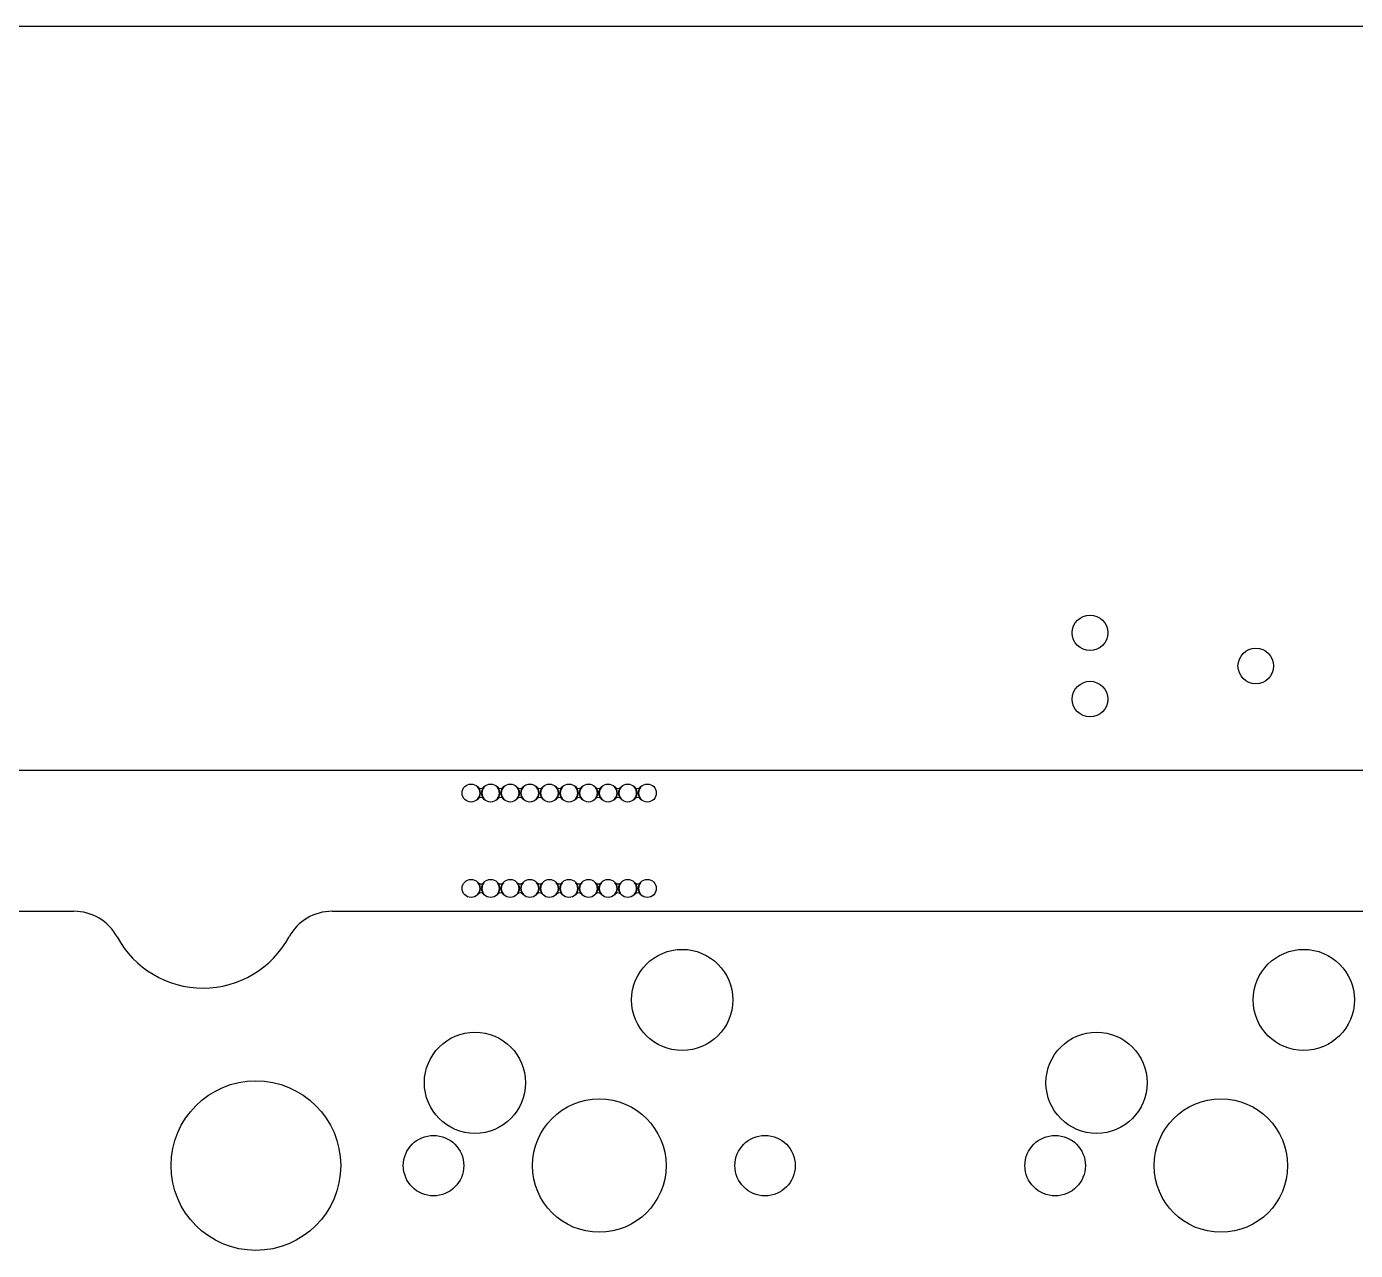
# Model space of a CAD drawing. Extents: x -22 to 351, y -111 to 35.
# Drawn here: x 273.2 to 313.92, y -2.6 to 34.92 of the extents above; entities that cross this region are included whole.
import ezdxf

# ---------------------------------------------------------------- set-up
doc = ezdxf.new("R2010")
doc.units = 0
doc.layers.add('BLACK', color=7, linetype='CONTINUOUS')

msp = doc.modelspace()

# ---------------------------------------------------------------- linework, layer by layer
at = {"layer": 'BLACK', "linetype": 'CONTINUOUS'}
for p, q in [((347.875, 34.925), (231.168, 34.925)), ((347.875, 34.925), (231.168, 34.925)), ((231.168, 12.125), (347.875, 12.125)), ((231.168, 12.125), (347.875, 12.125)), ((287.029, 11.6), (287.03, 11.6011)), ((287.029, 11.598), (287.029, 11.6)), ((287.075, 11.5298), (287.029, 11.598)), ((287.03, 11.6011), (287.032, 11.6005)), ((287.032, 11.6005), (287.034, 11.5983)), ((287.034, 11.5983), (287.095, 11.565)), ((287.095, 11.425), (287.075, 11.5298)), ((287.075, 11.3202), (287.095, 11.425)), ((287.095, 11.565), (287.164, 11.57)), ((287.168, 11.5298), (287.147, 11.425)), ((287.147, 11.425), (287.168, 11.3202)), ((287.164, 11.57), (287.209, 11.5983)), ((287.214, 11.598), (287.168, 11.5298)), ((287.209, 11.5983), (287.211, 11.6005)), ((287.211, 11.6005), (287.213, 11.6011)), ((287.213, 11.6011), (287.214, 11.5996)), ((287.214, 11.5996), (287.214, 11.598)), ((287.629, 11.6), (287.63, 11.6011)), ((287.629, 11.598), (287.629, 11.6)), ((287.675, 11.5298), (287.629, 11.598)), ((287.63, 11.6011), (287.632, 11.6005)), ((287.632, 11.6005), (287.634, 11.5983)), ((287.634, 11.5983), (287.695, 11.565)), ((287.695, 11.425), (287.675, 11.5298)), ((287.675, 11.3202), (287.695, 11.425)), ((287.695, 11.565), (287.764, 11.57)), ((287.768, 11.5298), (287.747, 11.425)), ((287.747, 11.425), (287.768, 11.3202)), ((287.764, 11.57), (287.809, 11.5983)), ((287.814, 11.598), (287.768, 11.5298)), ((287.809, 11.5983), (287.811, 11.6005)), ((287.811, 11.6005), (287.813, 11.6011)), ((287.813, 11.6011), (287.814, 11.5996)), ((287.814, 11.5996), (287.814, 11.598)), ((288.229, 11.6), (288.23, 11.6011)), ((288.229, 11.598), (288.229, 11.6)), ((288.275, 11.5298), (288.229, 11.598)), ((288.23, 11.6011), (288.232, 11.6005)), ((288.232, 11.6005), (288.234, 11.5983)), ((288.234, 11.5983), (288.295, 11.565)), ((288.295, 11.425), (288.275, 11.5298)), ((288.275, 11.3202), (288.295, 11.425)), ((288.295, 11.565), (288.364, 11.57)), ((288.368, 11.5298), (288.347, 11.425)), ((288.347, 11.425), (288.368, 11.3202)), ((288.364, 11.57), (288.409, 11.5983)), ((288.414, 11.598), (288.368, 11.5298)), ((288.409, 11.5983), (288.411, 11.6005)), ((288.411, 11.6005), (288.413, 11.6011)), ((288.413, 11.6011), (288.414, 11.5996)), ((288.414, 11.5996), (288.414, 11.598)), ((288.829, 11.6), (288.83, 11.6011)), ((288.829, 11.598), (288.829, 11.6)), ((288.875, 11.5298), (288.829, 11.598)), ((288.83, 11.6011), (288.832, 11.6005)), ((288.832, 11.6005), (288.834, 11.5983)), ((288.834, 11.5983), (288.895, 11.565)), ((288.895, 11.425), (288.875, 11.5298)), ((288.875, 11.3202), (288.895, 11.425)), ((288.895, 11.565), (288.964, 11.57)), ((288.968, 11.5298), (288.947, 11.425)), ((288.947, 11.425), (288.968, 11.3202)), ((288.964, 11.57), (289.009, 11.5983)), ((289.014, 11.598), (288.968, 11.5298)), ((289.009, 11.5983), (289.011, 11.6005)), ((289.011, 11.6005), (289.013, 11.6011)), ((289.013, 11.6011), (289.014, 11.5996)), ((289.014, 11.5996), (289.014, 11.598)), ((289.429, 11.6), (289.43, 11.6011)), ((289.429, 11.598), (289.429, 11.6)), ((289.475, 11.5298), (289.429, 11.598)), ((289.43, 11.6011), (289.432, 11.6005)), ((289.432, 11.6005), (289.434, 11.5983)), ((289.434, 11.5983), (289.495, 11.565)), ((289.495, 11.425), (289.475, 11.5298)), ((289.475, 11.3202), (289.495, 11.425)), ((289.495, 11.565), (289.564, 11.57)), ((289.568, 11.5298), (289.547, 11.425)), ((289.547, 11.425), (289.568, 11.3202)), ((289.564, 11.57), (289.609, 11.5983)), ((289.614, 11.598), (289.568, 11.5298)), ((289.609, 11.5983), (289.611, 11.6005)), ((289.611, 11.6005), (289.613, 11.6011)), ((289.613, 11.6011), (289.614, 11.5996)), ((289.614, 11.5996), (289.614, 11.598)), ((290.029, 11.6), (290.03, 11.6011)), ((290.029, 11.598), (290.029, 11.6)), ((290.075, 11.5298), (290.029, 11.598)), ((290.03, 11.6011), (290.032, 11.6005)), ((290.032, 11.6005), (290.034, 11.5983)), ((290.034, 11.5983), (290.095, 11.565)), ((290.095, 11.425), (290.075, 11.5298)), ((290.075, 11.3202), (290.095, 11.425)), ((290.095, 11.565), (290.164, 11.57)), ((290.168, 11.5298), (290.147, 11.425)), ((290.147, 11.425), (290.168, 11.3202)), ((290.164, 11.57), (290.209, 11.5983)), ((290.214, 11.598), (290.168, 11.5298)), ((290.209, 11.5983), (290.211, 11.6005)), ((290.211, 11.6005), (290.213, 11.6011)), ((290.213, 11.6011), (290.214, 11.5996)), ((290.214, 11.5996), (290.214, 11.598)), ((290.629, 11.6), (290.63, 11.6011)), ((290.629, 11.598), (290.629, 11.6)), ((290.675, 11.5298), (290.629, 11.598)), ((290.63, 11.6011), (290.632, 11.6005)), ((290.632, 11.6005), (290.634, 11.5983)), ((290.634, 11.5983), (290.695, 11.565)), ((290.695, 11.425), (290.675, 11.5298)), ((290.675, 11.3202), (290.695, 11.425)), ((290.695, 11.565), (290.764, 11.57)), ((290.768, 11.5298), (290.747, 11.425)), ((290.747, 11.425), (290.768, 11.3202)), ((290.764, 11.57), (290.809, 11.5983)), ((290.814, 11.598), (290.768, 11.5298)), ((290.809, 11.5983), (290.811, 11.6005)), ((290.811, 11.6005), (290.813, 11.6011)), ((290.813, 11.6011), (290.814, 11.5996)), ((290.814, 11.5996), (290.814, 11.598)), ((291.229, 11.6), (291.23, 11.6011)), ((291.229, 11.598), (291.229, 11.6)), ((291.275, 11.5298), (291.229, 11.598)), ((291.23, 11.6011), (291.232, 11.6005)), ((291.232, 11.6005), (291.234, 11.5983)), ((291.234, 11.5983), (291.295, 11.565)), ((291.295, 11.425), (291.275, 11.5298)), ((291.275, 11.3202), (291.295, 11.425)), ((291.295, 11.565), (291.364, 11.57)), ((291.368, 11.5298), (291.347, 11.425)), ((291.347, 11.425), (291.368, 11.3202)), ((291.364, 11.57), (291.409, 11.5983)), ((291.414, 11.598), (291.368, 11.5298)), ((291.409, 11.5983), (291.411, 11.6005)), ((291.411, 11.6005), (291.413, 11.6011)), ((291.413, 11.6011), (291.414, 11.5996)), ((291.414, 11.5996), (291.414, 11.598)), ((291.829, 11.6), (291.83, 11.6011)), ((291.829, 11.598), (291.829, 11.6)), ((291.875, 11.5298), (291.829, 11.598)), ((291.83, 11.6011), (291.832, 11.6005)), ((291.832, 11.6005), (291.834, 11.5983)), ((291.834, 11.5983), (291.895, 11.565)), ((291.895, 11.425), (291.875, 11.5298)), ((291.875, 11.3202), (291.895, 11.425)), ((291.895, 11.565), (291.964, 11.57)), ((291.968, 11.5298), (291.947, 11.425)), ((291.947, 11.425), (291.968, 11.3202)), ((291.964, 11.57), (292.009, 11.5983)), ((292.014, 11.598), (291.968, 11.5298)), ((292.009, 11.5983), (292.011, 11.6005)), ((292.011, 11.6005), (292.013, 11.6011)), ((292.013, 11.6011), (292.014, 11.5996)), ((292.014, 11.5996), (292.014, 11.598)), ((287.029, 11.252), (287.075, 11.3202)), ((287.029, 11.2504), (287.029, 11.252)), ((287.03, 11.2489), (287.029, 11.2504)), ((287.032, 11.2495), (287.03, 11.2489)), ((287.034, 11.2517), (287.032, 11.2495)), ((287.078, 11.28), (287.034, 11.2517)), ((287.148, 11.285), (287.078, 11.28)), ((287.209, 11.2517), (287.148, 11.285)), ((287.168, 11.3202), (287.214, 11.252)), ((287.211, 11.2495), (287.209, 11.2517)), ((287.212, 11.2489), (287.211, 11.2495)), ((287.214, 11.25), (287.212, 11.2489)), ((287.214, 11.252), (287.214, 11.25)), ((287.629, 11.252), (287.675, 11.3202)), ((287.629, 11.2504), (287.629, 11.252)), ((287.63, 11.2489), (287.629, 11.2504)), ((287.632, 11.2495), (287.63, 11.2489)), ((287.634, 11.2517), (287.632, 11.2495)), ((287.678, 11.28), (287.634, 11.2517)), ((287.748, 11.285), (287.678, 11.28)), ((287.809, 11.2517), (287.748, 11.285)), ((287.768, 11.3202), (287.814, 11.252)), ((287.811, 11.2495), (287.809, 11.2517)), ((287.812, 11.2489), (287.811, 11.2495)), ((287.814, 11.25), (287.812, 11.2489)), ((287.814, 11.252), (287.814, 11.25)), ((288.229, 11.252), (288.275, 11.3202)), ((288.229, 11.2504), (288.229, 11.252)), ((288.23, 11.2489), (288.229, 11.2504)), ((288.232, 11.2495), (288.23, 11.2489)), ((288.234, 11.2517), (288.232, 11.2495)), ((288.278, 11.28), (288.234, 11.2517)), ((288.348, 11.285), (288.278, 11.28)), ((288.409, 11.2517), (288.348, 11.285)), ((288.368, 11.3202), (288.414, 11.252)), ((288.411, 11.2495), (288.409, 11.2517)), ((288.412, 11.2489), (288.411, 11.2495)), ((288.414, 11.25), (288.412, 11.2489)), ((288.414, 11.252), (288.414, 11.25)), ((288.829, 11.252), (288.875, 11.3202)), ((288.829, 11.2504), (288.829, 11.252)), ((288.83, 11.2489), (288.829, 11.2504)), ((288.832, 11.2495), (288.83, 11.2489)), ((288.834, 11.2517), (288.832, 11.2495)), ((288.878, 11.28), (288.834, 11.2517)), ((288.948, 11.285), (288.878, 11.28)), ((289.009, 11.2517), (288.948, 11.285)), ((288.968, 11.3202), (289.014, 11.252)), ((289.011, 11.2495), (289.009, 11.2517)), ((289.012, 11.2489), (289.011, 11.2495)), ((289.014, 11.25), (289.012, 11.2489)), ((289.014, 11.252), (289.014, 11.25)), ((289.429, 11.252), (289.475, 11.3202)), ((289.429, 11.2504), (289.429, 11.252)), ((289.43, 11.2489), (289.429, 11.2504)), ((289.432, 11.2495), (289.43, 11.2489)), ((289.434, 11.2517), (289.432, 11.2495)), ((289.478, 11.28), (289.434, 11.2517)), ((289.548, 11.285), (289.478, 11.28)), ((289.609, 11.2517), (289.548, 11.285)), ((289.568, 11.3202), (289.614, 11.252)), ((289.611, 11.2495), (289.609, 11.2517)), ((289.612, 11.2489), (289.611, 11.2495)), ((289.614, 11.25), (289.612, 11.2489)), ((289.614, 11.252), (289.614, 11.25)), ((290.029, 11.252), (290.075, 11.3202)), ((290.029, 11.2504), (290.029, 11.252)), ((290.03, 11.2489), (290.029, 11.2504)), ((290.032, 11.2495), (290.03, 11.2489)), ((290.034, 11.2517), (290.032, 11.2495)), ((290.078, 11.28), (290.034, 11.2517)), ((290.148, 11.285), (290.078, 11.28)), ((290.209, 11.2517), (290.148, 11.285)), ((290.168, 11.3202), (290.214, 11.252)), ((290.211, 11.2495), (290.209, 11.2517)), ((290.212, 11.2489), (290.211, 11.2495)), ((290.214, 11.25), (290.212, 11.2489)), ((290.214, 11.252), (290.214, 11.25)), ((290.629, 11.252), (290.675, 11.3202)), ((290.629, 11.2504), (290.629, 11.252)), ((290.63, 11.2489), (290.629, 11.2504)), ((290.632, 11.2495), (290.63, 11.2489)), ((290.634, 11.2517), (290.632, 11.2495)), ((290.678, 11.28), (290.634, 11.2517)), ((290.748, 11.285), (290.678, 11.28)), ((290.809, 11.2517), (290.748, 11.285)), ((290.768, 11.3202), (290.814, 11.252)), ((290.811, 11.2495), (290.809, 11.2517)), ((290.812, 11.2489), (290.811, 11.2495)), ((290.814, 11.25), (290.812, 11.2489)), ((290.814, 11.252), (290.814, 11.25)), ((291.229, 11.252), (291.275, 11.3202)), ((291.229, 11.2504), (291.229, 11.252)), ((291.23, 11.2489), (291.229, 11.2504)), ((291.232, 11.2495), (291.23, 11.2489)), ((291.234, 11.2517), (291.232, 11.2495)), ((291.278, 11.28), (291.234, 11.2517)), ((291.348, 11.285), (291.278, 11.28)), ((291.409, 11.2517), (291.348, 11.285)), ((291.368, 11.3202), (291.414, 11.252)), ((291.411, 11.2495), (291.409, 11.2517)), ((291.412, 11.2489), (291.411, 11.2495)), ((291.414, 11.25), (291.412, 11.2489)), ((291.414, 11.252), (291.414, 11.25)), ((291.829, 11.252), (291.875, 11.3202)), ((291.829, 11.2504), (291.829, 11.252)), ((291.83, 11.2489), (291.829, 11.2504)), ((291.832, 11.2495), (291.83, 11.2489)), ((291.834, 11.2517), (291.832, 11.2495)), ((291.878, 11.28), (291.834, 11.2517)), ((291.948, 11.285), (291.878, 11.28)), ((292.009, 11.2517), (291.948, 11.285)), ((291.968, 11.3202), (292.014, 11.252)), ((292.011, 11.2495), (292.009, 11.2517)), ((292.012, 11.2489), (292.011, 11.2495)), ((292.014, 11.25), (292.012, 11.2489)), ((292.014, 11.252), (292.014, 11.25)), ((287.029, 8.675), (287.03, 8.67611)), ((287.029, 8.67301), (287.029, 8.675)), ((287.075, 8.60484), (287.029, 8.67301)), ((287.03, 8.67611), (287.032, 8.67553)), ((287.032, 8.67553), (287.034, 8.67334)), ((287.034, 8.67334), (287.095, 8.64001)), ((287.095, 8.5), (287.075, 8.60484)), ((287.095, 8.64001), (287.164, 8.64496)), ((287.168, 8.60484), (287.147, 8.5)), ((287.164, 8.64496), (287.209, 8.6733)), ((287.214, 8.67301), (287.168, 8.60484)), ((287.209, 8.6733), (287.211, 8.67553)), ((287.211, 8.67553), (287.213, 8.67605)), ((287.213, 8.67605), (287.214, 8.67464)), ((287.214, 8.67464), (287.214, 8.67301)), ((287.629, 8.675), (287.63, 8.67611)), ((287.629, 8.67301), (287.629, 8.675)), ((287.675, 8.60484), (287.629, 8.67301)), ((287.63, 8.67611), (287.632, 8.67553)), ((287.632, 8.67553), (287.634, 8.67334)), ((287.634, 8.67334), (287.695, 8.64001)), ((287.695, 8.5), (287.675, 8.60484)), ((287.695, 8.64001), (287.764, 8.64496)), ((287.768, 8.60484), (287.747, 8.5)), ((287.764, 8.64496), (287.809, 8.6733)), ((287.814, 8.67301), (287.768, 8.60484)), ((287.809, 8.6733), (287.811, 8.67553)), ((287.811, 8.67553), (287.813, 8.67605)), ((287.813, 8.67605), (287.814, 8.67464)), ((287.814, 8.67464), (287.814, 8.67301)), ((288.229, 8.675), (288.23, 8.67611)), ((288.229, 8.67301), (288.229, 8.675)), ((288.275, 8.60484), (288.229, 8.67301)), ((288.23, 8.67611), (288.232, 8.67553)), ((288.232, 8.67553), (288.234, 8.67334)), ((288.234, 8.67334), (288.295, 8.64001)), ((288.295, 8.5), (288.275, 8.60484)), ((288.295, 8.64001), (288.364, 8.64496)), ((288.368, 8.60484), (288.347, 8.5)), ((288.364, 8.64496), (288.409, 8.6733)), ((288.414, 8.67301), (288.368, 8.60484)), ((288.409, 8.6733), (288.411, 8.67553)), ((288.411, 8.67553), (288.413, 8.67605)), ((288.413, 8.67605), (288.414, 8.67464)), ((288.414, 8.67464), (288.414, 8.67301)), ((288.829, 8.675), (288.83, 8.67611)), ((288.829, 8.67301), (288.829, 8.675)), ((288.875, 8.60484), (288.829, 8.67301)), ((288.83, 8.67611), (288.832, 8.67553)), ((288.832, 8.67553), (288.834, 8.67334)), ((288.834, 8.67334), (288.895, 8.64001)), ((288.895, 8.5), (288.875, 8.60484)), ((288.895, 8.64001), (288.964, 8.64496)), ((288.968, 8.60484), (288.947, 8.5)), ((288.964, 8.64496), (289.009, 8.6733)), ((289.014, 8.67301), (288.968, 8.60484)), ((289.009, 8.6733), (289.011, 8.67553)), ((289.011, 8.67553), (289.013, 8.67605)), ((289.013, 8.67605), (289.014, 8.67464)), ((289.014, 8.67464), (289.014, 8.67301)), ((289.429, 8.675), (289.43, 8.67611)), ((289.429, 8.67301), (289.429, 8.675)), ((289.475, 8.60484), (289.429, 8.67301)), ((289.43, 8.67611), (289.432, 8.67553)), ((289.432, 8.67553), (289.434, 8.67334)), ((289.434, 8.67334), (289.495, 8.64001)), ((289.495, 8.5), (289.475, 8.60484)), ((289.495, 8.64001), (289.564, 8.64496)), ((289.568, 8.60484), (289.547, 8.5)), ((289.564, 8.64496), (289.609, 8.6733)), ((289.614, 8.67301), (289.568, 8.60484)), ((289.609, 8.6733), (289.611, 8.67553)), ((289.611, 8.67553), (289.613, 8.67605)), ((289.613, 8.67605), (289.614, 8.67464)), ((289.614, 8.67464), (289.614, 8.67301)), ((290.029, 8.675), (290.03, 8.67611)), ((290.029, 8.67301), (290.029, 8.675)), ((290.075, 8.60484), (290.029, 8.67301)), ((290.03, 8.67611), (290.032, 8.67553)), ((290.032, 8.67553), (290.034, 8.67334)), ((290.034, 8.67334), (290.095, 8.64001)), ((290.095, 8.5), (290.075, 8.60484)), ((290.095, 8.64001), (290.164, 8.64496)), ((290.168, 8.60484), (290.147, 8.5)), ((290.164, 8.64496), (290.209, 8.6733)), ((290.214, 8.67301), (290.168, 8.60484)), ((290.209, 8.6733), (290.211, 8.67553)), ((290.211, 8.67553), (290.213, 8.67605)), ((290.213, 8.67605), (290.214, 8.67464)), ((290.214, 8.67464), (290.214, 8.67301)), ((290.629, 8.675), (290.63, 8.67611)), ((290.629, 8.67301), (290.629, 8.675)), ((290.675, 8.60484), (290.629, 8.67301)), ((290.63, 8.67611), (290.632, 8.67553)), ((290.632, 8.67553), (290.634, 8.67334)), ((290.634, 8.67334), (290.695, 8.64001)), ((290.695, 8.5), (290.675, 8.60484)), ((290.695, 8.64001), (290.764, 8.64496)), ((290.768, 8.60484), (290.747, 8.5)), ((290.764, 8.64496), (290.809, 8.6733)), ((290.814, 8.67301), (290.768, 8.60484)), ((290.809, 8.6733), (290.811, 8.67553)), ((290.811, 8.67553), (290.813, 8.67605)), ((290.813, 8.67605), (290.814, 8.67464)), ((290.814, 8.67464), (290.814, 8.67301)), ((291.229, 8.675), (291.23, 8.67611)), ((291.229, 8.67301), (291.229, 8.675)), ((291.275, 8.60484), (291.229, 8.67301)), ((291.23, 8.67611), (291.232, 8.67553)), ((291.232, 8.67553), (291.234, 8.67334)), ((291.234, 8.67334), (291.295, 8.64001)), ((291.295, 8.5), (291.275, 8.60484)), ((291.295, 8.64001), (291.364, 8.64496)), ((291.368, 8.60484), (291.347, 8.5)), ((291.364, 8.64496), (291.409, 8.6733)), ((291.414, 8.67301), (291.368, 8.60484)), ((291.409, 8.6733), (291.411, 8.67553)), ((291.411, 8.67553), (291.413, 8.67605)), ((291.413, 8.67605), (291.414, 8.67464)), ((291.414, 8.67464), (291.414, 8.67301)), ((291.829, 8.675), (291.83, 8.67611)), ((291.829, 8.67301), (291.829, 8.675)), ((291.875, 8.60484), (291.829, 8.67301)), ((291.83, 8.67611), (291.832, 8.67553)), ((291.832, 8.67553), (291.834, 8.67334)), ((291.834, 8.67334), (291.895, 8.64001)), ((291.895, 8.5), (291.875, 8.60484)), ((291.895, 8.64001), (291.964, 8.64496)), ((291.968, 8.60484), (291.947, 8.5)), ((291.964, 8.64496), (292.009, 8.6733)), ((292.014, 8.67301), (291.968, 8.60484)), ((292.009, 8.6733), (292.011, 8.67553)), ((292.011, 8.67553), (292.013, 8.67605)), ((292.013, 8.67605), (292.014, 8.67464)), ((292.014, 8.67464), (292.014, 8.67301)), ((287.029, 8.32699), (287.075, 8.39516)), ((287.029, 8.32536), (287.029, 8.32699)), ((287.03, 8.32395), (287.029, 8.32536)), ((287.032, 8.32447), (287.03, 8.32395)), ((287.034, 8.3267), (287.032, 8.32447)), ((287.078, 8.35504), (287.034, 8.3267)), ((287.075, 8.39516), (287.095, 8.5)), ((287.148, 8.35999), (287.078, 8.35504)), ((287.147, 8.5), (287.168, 8.39516)), ((287.209, 8.32665), (287.148, 8.35999)), ((287.168, 8.39516), (287.214, 8.32699)), ((287.211, 8.32447), (287.209, 8.32665)), ((287.212, 8.32388), (287.211, 8.32447)), ((287.214, 8.325), (287.212, 8.32388)), ((287.214, 8.32699), (287.214, 8.325)), ((287.629, 8.32699), (287.675, 8.39516)), ((287.629, 8.32536), (287.629, 8.32699)), ((287.63, 8.32395), (287.629, 8.32536)), ((287.632, 8.32447), (287.63, 8.32395)), ((287.634, 8.3267), (287.632, 8.32447)), ((287.678, 8.35504), (287.634, 8.3267)), ((287.675, 8.39516), (287.695, 8.5)), ((287.748, 8.35999), (287.678, 8.35504)), ((287.747, 8.5), (287.768, 8.39516)), ((287.809, 8.32665), (287.748, 8.35999)), ((287.768, 8.39516), (287.814, 8.32699)), ((287.811, 8.32447), (287.809, 8.32665)), ((287.812, 8.32388), (287.811, 8.32447)), ((287.814, 8.325), (287.812, 8.32388)), ((287.814, 8.32699), (287.814, 8.325)), ((288.229, 8.32699), (288.275, 8.39516)), ((288.229, 8.32536), (288.229, 8.32699)), ((288.23, 8.32395), (288.229, 8.32536)), ((288.232, 8.32447), (288.23, 8.32395)), ((288.234, 8.3267), (288.232, 8.32447)), ((288.278, 8.35504), (288.234, 8.3267)), ((288.275, 8.39516), (288.295, 8.5)), ((288.348, 8.35999), (288.278, 8.35504)), ((288.347, 8.5), (288.368, 8.39516)), ((288.409, 8.32665), (288.348, 8.35999)), ((288.368, 8.39516), (288.414, 8.32699)), ((288.411, 8.32447), (288.409, 8.32665)), ((288.412, 8.32388), (288.411, 8.32447)), ((288.414, 8.325), (288.412, 8.32388)), ((288.414, 8.32699), (288.414, 8.325)), ((288.829, 8.32699), (288.875, 8.39516)), ((288.829, 8.32536), (288.829, 8.32699)), ((288.83, 8.32395), (288.829, 8.32536)), ((288.832, 8.32447), (288.83, 8.32395)), ((288.834, 8.3267), (288.832, 8.32447)), ((288.878, 8.35504), (288.834, 8.3267)), ((288.875, 8.39516), (288.895, 8.5)), ((288.948, 8.35999), (288.878, 8.35504)), ((288.947, 8.5), (288.968, 8.39516)), ((289.009, 8.32665), (288.948, 8.35999)), ((288.968, 8.39516), (289.014, 8.32699)), ((289.011, 8.32447), (289.009, 8.32665)), ((289.012, 8.32388), (289.011, 8.32447)), ((289.014, 8.325), (289.012, 8.32388)), ((289.014, 8.32699), (289.014, 8.325)), ((289.429, 8.32699), (289.475, 8.39516)), ((289.429, 8.32536), (289.429, 8.32699)), ((289.43, 8.32395), (289.429, 8.32536)), ((289.432, 8.32447), (289.43, 8.32395)), ((289.434, 8.3267), (289.432, 8.32447)), ((289.478, 8.35504), (289.434, 8.3267)), ((289.475, 8.39516), (289.495, 8.5)), ((289.548, 8.35999), (289.478, 8.35504)), ((289.547, 8.5), (289.568, 8.39516)), ((289.609, 8.32665), (289.548, 8.35999)), ((289.568, 8.39516), (289.614, 8.32699)), ((289.611, 8.32447), (289.609, 8.32665)), ((289.612, 8.32388), (289.611, 8.32447)), ((289.614, 8.325), (289.612, 8.32388)), ((289.614, 8.32699), (289.614, 8.325)), ((290.029, 8.32699), (290.075, 8.39516)), ((290.029, 8.32536), (290.029, 8.32699)), ((290.03, 8.32395), (290.029, 8.32536)), ((290.032, 8.32447), (290.03, 8.32395)), ((290.034, 8.3267), (290.032, 8.32447)), ((290.078, 8.35504), (290.034, 8.3267)), ((290.075, 8.39516), (290.095, 8.5)), ((290.148, 8.35999), (290.078, 8.35504)), ((290.147, 8.5), (290.168, 8.39516)), ((290.209, 8.32665), (290.148, 8.35999)), ((290.168, 8.39516), (290.214, 8.32699)), ((290.211, 8.32447), (290.209, 8.32665)), ((290.212, 8.32388), (290.211, 8.32447)), ((290.214, 8.325), (290.212, 8.32388)), ((290.214, 8.32699), (290.214, 8.325)), ((290.629, 8.32699), (290.675, 8.39516)), ((290.629, 8.32536), (290.629, 8.32699)), ((290.63, 8.32395), (290.629, 8.32536)), ((290.632, 8.32447), (290.63, 8.32395)), ((290.634, 8.3267), (290.632, 8.32447)), ((290.678, 8.35504), (290.634, 8.3267)), ((290.675, 8.39516), (290.695, 8.5)), ((290.748, 8.35999), (290.678, 8.35504)), ((290.747, 8.5), (290.768, 8.39516)), ((290.809, 8.32665), (290.748, 8.35999)), ((290.768, 8.39516), (290.814, 8.32699)), ((290.811, 8.32447), (290.809, 8.32665)), ((290.812, 8.32388), (290.811, 8.32447)), ((290.814, 8.325), (290.812, 8.32388)), ((290.814, 8.32699), (290.814, 8.325)), ((291.229, 8.32699), (291.275, 8.39516)), ((291.229, 8.32536), (291.229, 8.32699)), ((291.23, 8.32395), (291.229, 8.32536)), ((291.232, 8.32447), (291.23, 8.32395)), ((291.234, 8.3267), (291.232, 8.32447)), ((291.278, 8.35504), (291.234, 8.3267)), ((291.275, 8.39516), (291.295, 8.5)), ((291.348, 8.35999), (291.278, 8.35504)), ((291.347, 8.5), (291.368, 8.39516)), ((291.409, 8.32665), (291.348, 8.35999)), ((291.368, 8.39516), (291.414, 8.32699)), ((291.411, 8.32447), (291.409, 8.32665)), ((291.412, 8.32388), (291.411, 8.32447)), ((291.414, 8.325), (291.412, 8.32388)), ((291.414, 8.32699), (291.414, 8.325)), ((291.829, 8.32699), (291.875, 8.39516)), ((291.829, 8.32536), (291.829, 8.32699)), ((291.83, 8.32395), (291.829, 8.32536)), ((291.832, 8.32447), (291.83, 8.32395)), ((291.834, 8.3267), (291.832, 8.32447)), ((291.878, 8.35504), (291.834, 8.3267)), ((291.875, 8.39516), (291.895, 8.5)), ((291.948, 8.35999), (291.878, 8.35504)), ((291.947, 8.5), (291.968, 8.39516)), ((292.009, 8.32665), (291.948, 8.35999)), ((291.968, 8.39516), (292.014, 8.32699)), ((292.011, 8.32447), (292.009, 8.32665)), ((292.012, 8.32388), (292.011, 8.32447)), ((292.014, 8.325), (292.012, 8.32388)), ((292.014, 8.32699), (292.014, 8.325)), ((199.112, 7.8), (274.651, 7.8)), ((199.112, 7.8), (274.651, 7.8)), ((282.562, 7.8), (337.109, 7.8)), ((282.562, 7.8), (337.109, 7.8))]:
    msp.add_line(p, q, dxfattribs=at)
at = {"layer": 'BLACK'}
for centre, radius in [((305.79, 16.336), 0.5463), ((310.87, 15.32), 0.5463), ((305.79, 14.304), 0.5463), ((286.821, 11.425), 0.276), ((287.421, 11.425), 0.276), ((288.021, 11.425), 0.276), ((288.621, 11.425), 0.276), ((289.221, 11.425), 0.276), ((289.821, 11.425), 0.276), ((290.421, 11.425), 0.276), ((291.021, 11.425), 0.276), ((291.621, 11.425), 0.276), ((292.221, 11.425), 0.276), ((286.821, 8.5), 0.276), ((287.421, 8.5), 0.276), ((288.021, 8.5), 0.276), ((288.621, 8.5), 0.276), ((289.221, 8.5), 0.276), ((289.821, 8.5), 0.276), ((290.421, 8.5), 0.276), ((291.021, 8.5), 0.276), ((291.621, 8.5), 0.276), ((292.221, 8.5), 0.276), ((293.29, 5.08), 1.551), ((312.34, 5.08), 1.551), ((286.94, 2.54), 1.551), ((305.99, 2.54), 1.551), ((280.225, 0), 2.6), ((290.75, 0), 2.0449), ((309.8, 0), 2.0449), ((285.67, 0), 0.926), ((295.83, 0), 0.926), ((304.72, 0), 0.926)]:
    msp.add_circle(centre, radius, dxfattribs=at)
for centre, radius, start, end in [((274.651, 6.3), 1.5, 28.4788, 89.9989), ((274.651, 6.3), 1.5, 28.4788, 89.9989), ((282.562, 6.3), 1.49997, 89.9989, 151.52), ((282.562, 6.3), 1.49997, 89.9989, 151.52), ((278.607, 8.44579), 3, -151.521, -28.4794), ((278.607, 8.44579), 3, -151.521, -28.4794)]:
    msp.add_arc(centre, radius, start, end, dxfattribs=at)

doc.saveas('drawing.dxf')
